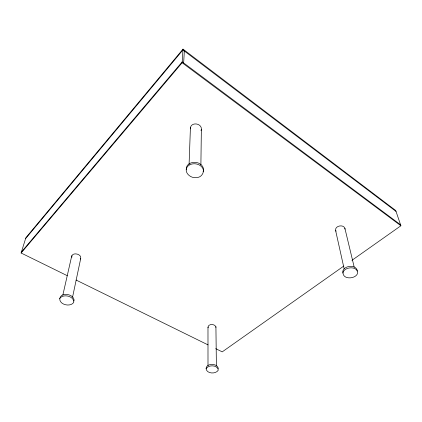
<?xml version="1.0" encoding="UTF-8"?>
<svg xmlns="http://www.w3.org/2000/svg" width="422" height="422" viewBox="0 0 422 422"><rect width="100%" height="100%" fill="white"/><g stroke="black" fill="none" stroke-linecap="round" stroke-linejoin="round"><path stroke-width="0.63" d="M206.105 368.279C206.727 362.841 217.952 363.273 218.295 368.691M207.999 365.594L207.983 327.15C208.326 323.542 214.787 323.706 215.916 326.797L216.396 365.906M200.888 164.939L201.363 129.412C202.048 123.372 191.588 121.636 190.427 127.66L189.077 164.459M215.9 327.435L215.916 326.797M183.644 62.941L184.351 51.009M67.24 275.682L21.1 253L182.146 62.741L183 49.126L395.72 210.509L400.9 225.765L351.927 260.327M59.892 298.175C61.47 291.512 74.942 294.324 74.035 301.007M72.547 297.215L80.734 258.406C81.81 253.506 71.023 251.781 71.835 257.267M62.836 295.12L71.787 255.663M21.1 253L25.884 237.707L183 49.126M200.993 130.562L201.363 129.412M203.098 171.743L203.488 170.604M80.285 259.092L80.734 258.406M25.594 238.641L182.948 49.949L396.036 211.438M21.406 252.024L182.198 61.86L400.568 224.784M343.856 266.024L222.23 351.864L215.721 348.667M76.113 280.044L208.035 344.885M182.146 62.741L400.9 225.765M354.2 267.121L344.864 228.218C343.044 223.634 333.406 226.366 336.049 231.282M207.983 327.15L208.246 327.773M203.478 170.224C201.953 163.662 192.49 161.684 187.837 166.162C182.863 171.485 190.137 178.564 196.051 177.567C203.388 178.052 206.427 167.624 200.149 164.021C195.328 160.386 185.458 162.676 186.287 169.802M335.601 230.481L344.13 268.745M342.738 273.081C341.662 265.57 356.416 263.55 357.387 271.082M344.864 228.218L344.985 229.099M190.427 127.66L190.443 128.879M206.105 368.77C206.738 373.924 216.053 374.314 218.316 370.083C217.794 364.877 208.299 364.466 206.105 368.77M59.745 298.486C59.249 304.842 70.374 307.348 73.739 302.453C74.383 296.044 63.031 293.475 59.745 298.486M343.181 271.947C341.804 279.538 354.823 279.469 357.392 273.836C358.969 266.166 345.671 266.176 343.181 271.947"/></g></svg>
